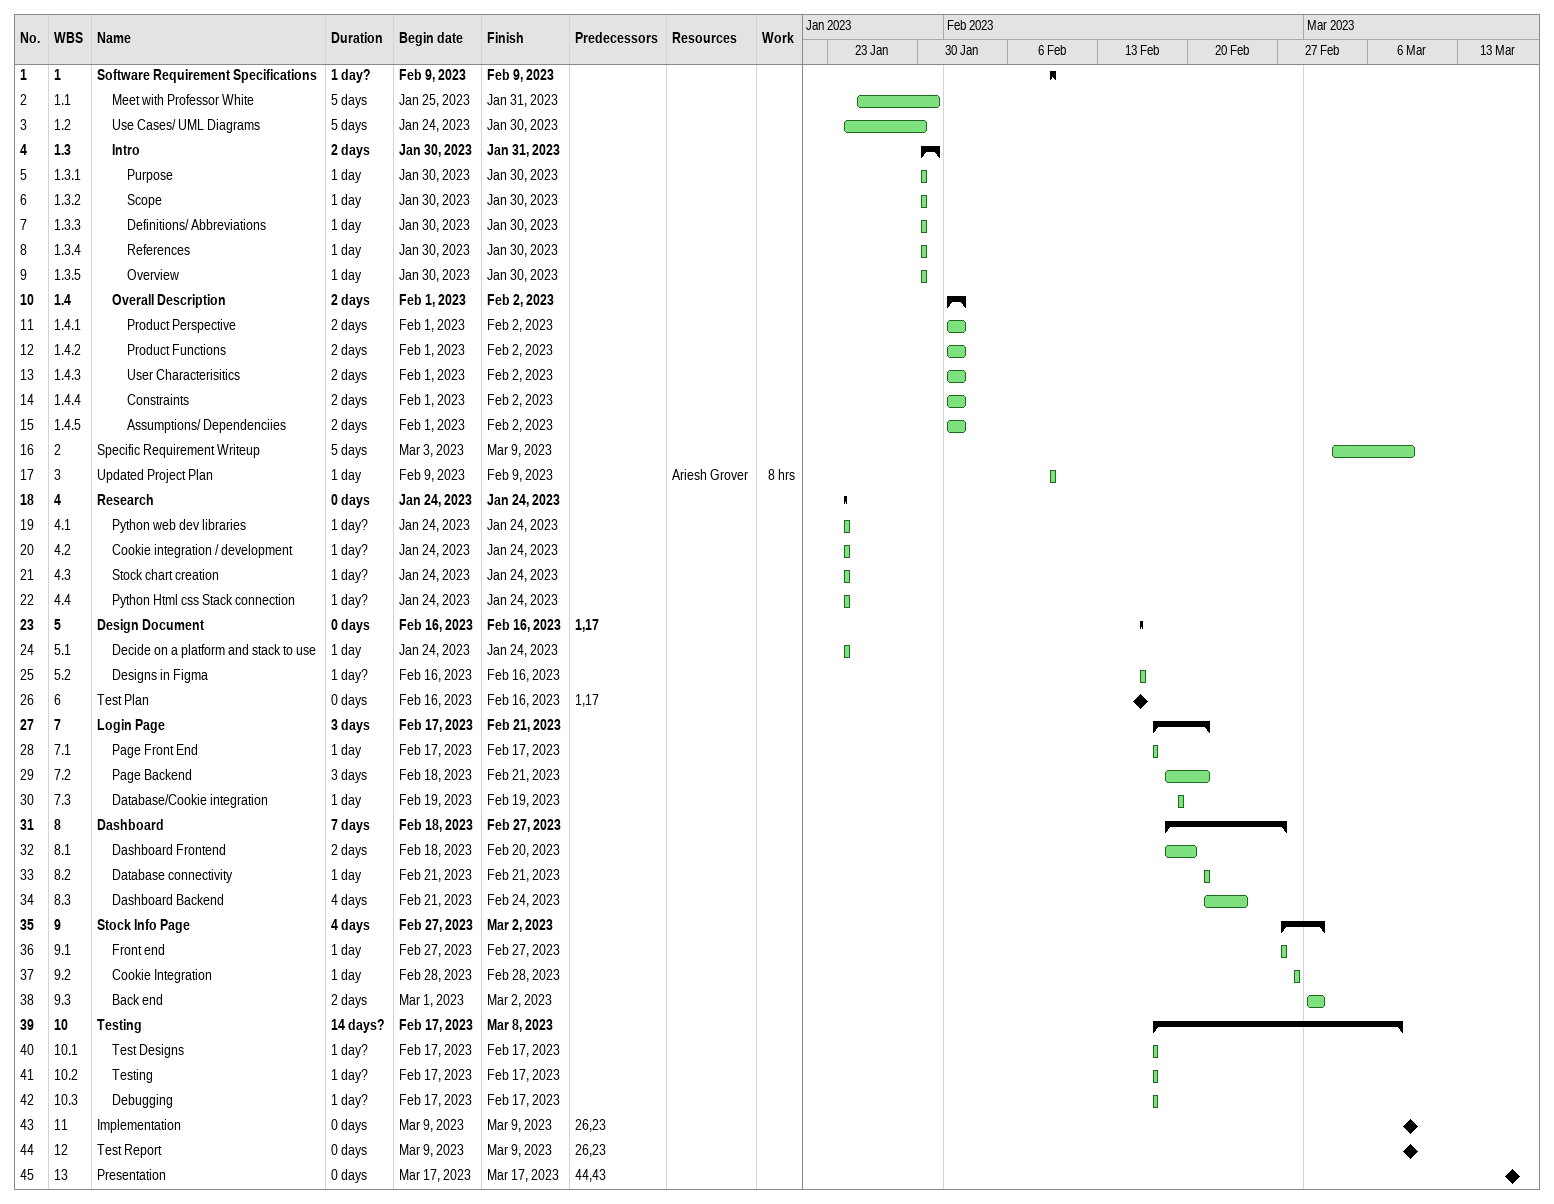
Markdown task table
| ID | WBS | Task | Duration | Start | Finish | Predecessors | Resources | Work (h) |
|---|---|---|---|---|---|---|---|---|
| 1 | 1 | **Software Requirement Specifications** | 1d? | 2023-02-09 | 2023-02-09 |  |  |  |
| 2 | 1.1 | Meet with Professor White | 5d | 2023-01-25 | 2023-01-31 |  |  |  |
| 3 | 1.2 | Use Cases/ UML Diagrams | 5d | 2023-01-24 | 2023-01-30 |  |  |  |
| 4 | 1.3 | **Intro** | 2d | 2023-01-30 | 2023-01-31 |  |  |  |
| 5 | 1.3.1 | Purpose | 1d | 2023-01-30 | 2023-01-30 |  |  |  |
| 6 | 1.3.2 | Scope | 1d | 2023-01-30 | 2023-01-30 |  |  |  |
| 7 | 1.3.3 | Definitions/ Abbreviations | 1d | 2023-01-30 | 2023-01-30 |  |  |  |
| 8 | 1.3.4 | References | 1d | 2023-01-30 | 2023-01-30 |  |  |  |
| 9 | 1.3.5 | Overview | 1d | 2023-01-30 | 2023-01-30 |  |  |  |
| 10 | 1.4 | **Overall Description** | 2d | 2023-02-01 | 2023-02-02 |  |  |  |
| 11 | 1.4.1 | Product Perspective | 2d | 2023-02-01 | 2023-02-02 |  |  |  |
| 12 | 1.4.2 | Product Functions | 2d | 2023-02-01 | 2023-02-02 |  |  |  |
| 13 | 1.4.3 | User Characterisitics | 2d | 2023-02-01 | 2023-02-02 |  |  |  |
| 14 | 1.4.4 | Constraints | 2d | 2023-02-01 | 2023-02-02 |  |  |  |
| 15 | 1.4.5 | Assumptions/ Dependenciies | 2d | 2023-02-01 | 2023-02-02 |  |  |  |
| 16 | 2 | Specific Requirement Writeup | 5d | 2023-03-03 | 2023-03-09 |  |  |  |
| 17 | 3 | Updated Project Plan | 1d | 2023-02-09 | 2023-02-09 |  | Ariesh Grover | 8 |
| 18 | 4 | **Research** | 0d | 2023-01-24 | 2023-01-24 |  |  |  |
| 19 | 4.1 | Python web dev libraries | 1d? | 2023-01-24 | 2023-01-24 |  |  |  |
| 20 | 4.2 | Cookie integration / development | 1d? | 2023-01-24 | 2023-01-24 |  |  |  |
| 21 | 4.3 | Stock chart creation | 1d? | 2023-01-24 | 2023-01-24 |  |  |  |
| 22 | 4.4 | Python Html css Stack connection | 1d? | 2023-01-24 | 2023-01-24 |  |  |  |
| 23 | 5 | **Design Document** | 0d | 2023-02-16 | 2023-02-16 | 1, 17 |  |  |
| 24 | 5.1 | Decide on a platform and stack to use | 1d | 2023-01-24 | 2023-01-24 |  |  |  |
| 25 | 5.2 | Designs in Figma | 1d? | 2023-02-16 | 2023-02-16 |  |  |  |
| 26 | 6 | Test Plan | 0d | 2023-02-16 | 2023-02-16 | 1, 17 |  |  |
| 27 | 7 | **Login Page** | 3d | 2023-02-17 | 2023-02-21 |  |  |  |
| 28 | 7.1 | Page Front End | 1d | 2023-02-17 | 2023-02-17 |  |  |  |
| 29 | 7.2 | Page Backend | 3d | 2023-02-18 | 2023-02-21 |  |  |  |
| 30 | 7.3 | Database/Cookie integration | 1d | 2023-02-19 | 2023-02-19 |  |  |  |
| 31 | 8 | **Dashboard** | 7d | 2023-02-18 | 2023-02-27 |  |  |  |
| 32 | 8.1 | Dashboard Frontend | 2d | 2023-02-18 | 2023-02-20 |  |  |  |
| 33 | 8.2 | Database connectivity | 1d | 2023-02-21 | 2023-02-21 |  |  |  |
| 34 | 8.3 | Dashboard Backend | 4d | 2023-02-21 | 2023-02-24 |  |  |  |
| 35 | 9 | **Stock Info Page** | 4d | 2023-02-27 | 2023-03-02 |  |  |  |
| 36 | 9.1 | Front end | 1d | 2023-02-27 | 2023-02-27 |  |  |  |
| 37 | 9.2 | Cookie Integration | 1d | 2023-02-28 | 2023-02-28 |  |  |  |
| 38 | 9.3 | Back end | 2d | 2023-03-01 | 2023-03-02 |  |  |  |
| 39 | 10 | **Testing** | 14d? | 2023-02-17 | 2023-03-08 |  |  |  |
| 40 | 10.1 | Test Designs | 1d? | 2023-02-17 | 2023-02-17 |  |  |  |
| 41 | 10.2 | Testing | 1d? | 2023-02-17 | 2023-02-17 |  |  |  |
| 42 | 10.3 | Debugging | 1d? | 2023-02-17 | 2023-02-17 |  |  |  |
| 43 | 11 | Implementation | 0d | 2023-03-09 | 2023-03-09 | 26, 23 |  |  |
| 44 | 12 | Test Report | 0d | 2023-03-09 | 2023-03-09 | 26, 23 |  |  |
| 45 | 13 | Presentation | 0d | 2023-03-17 | 2023-03-17 | 44, 43 |  |  |
